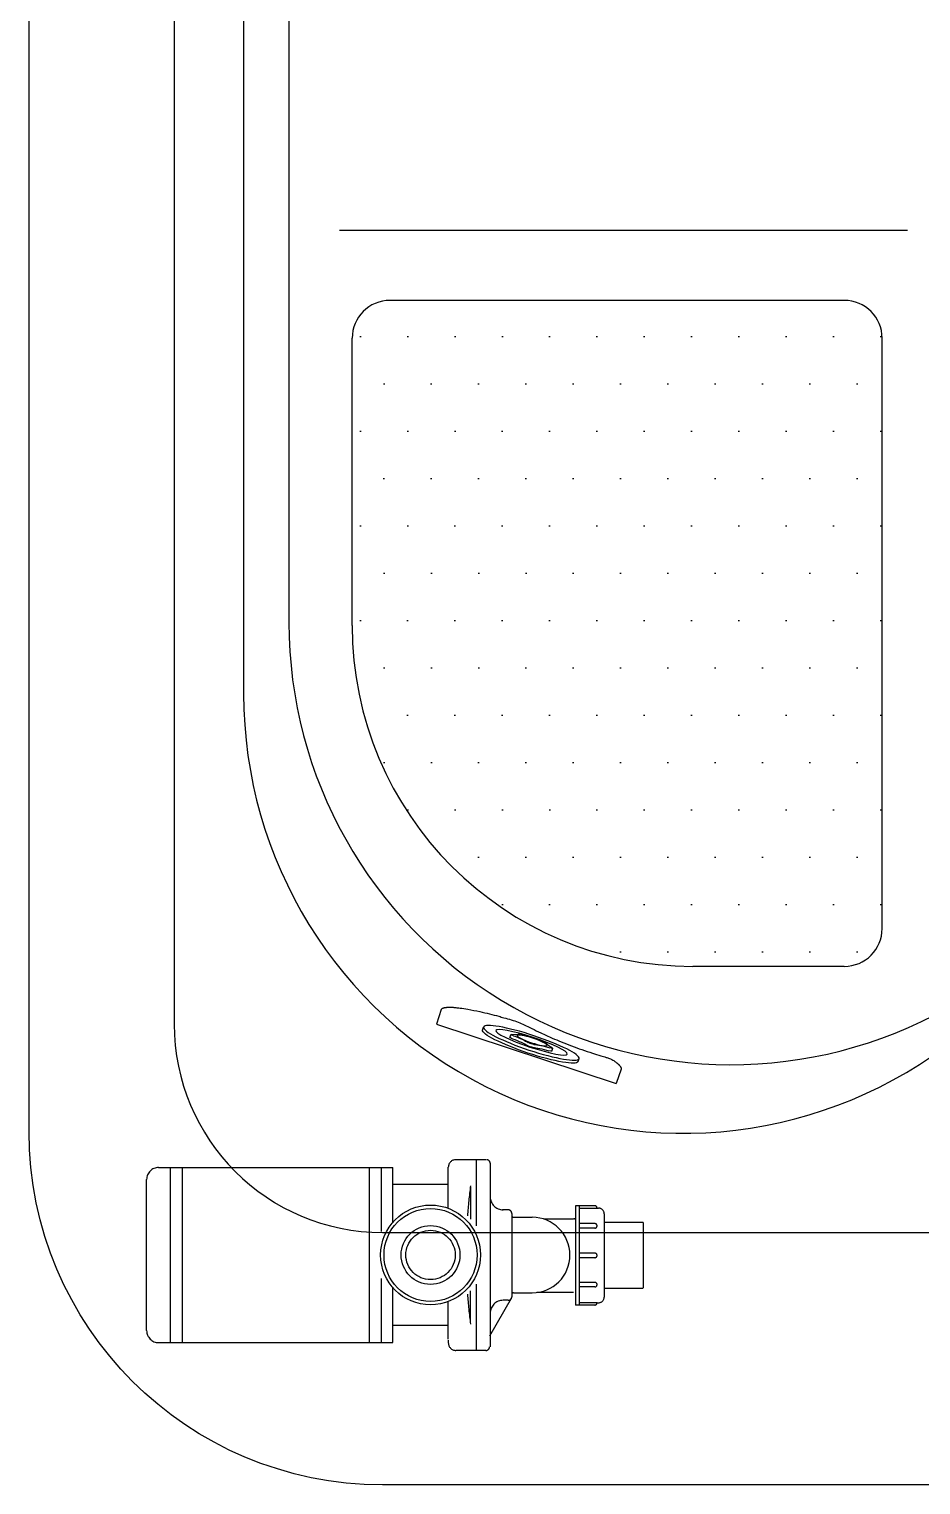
# Model space of a CAD drawing. Header units: millimetres. Extents: x -1155.44 to -1153.31, y 2253.38 to 2255.31.
# Drawn here: x -1155.435 to -1154.726, y 2253.382 to 2254.54 of the extents above; entities that cross this region are included whole.
import ezdxf

# ---------------------------------------------------------------- set-up
doc = ezdxf.new("R2010")
doc.units = ezdxf.units.MM
doc.header["$LTSCALE"] = 10
doc.linetypes.add('HIDDEN', pattern=[0.375, 0.25, -0.125])
for name, color, linetype in [('CONTOR05', 7, 'Continuous'), ('jacuzzi', 1, 'Continuous'), ('LCOTA02', 1, 'Continuous')]:
    doc.layers.add(name, color=color, linetype=linetype)

# ---------------------------------------------------------------- blocks, each defined once
blk = doc.blocks.new('A$C1E5B20B9')
at = {"layer": 'LCOTA02'}
for p, q in [((12.000000421062, 79.99999989069056), (17.000000421062, 79.99999989069056)), ((14.5565718559368, 57.48794447257129), (19.5565718559368, 57.48794447257129)), ((14.55657185593681, 22.51205530881006), (20.02288303118667, 22.51205530881006)), ((12.00000042106194, -1.093094397219829e-07), (17.00000042106194, -1.093094397219829e-07))]:
    blk.add_line(p, q, dxfattribs=at)
for centre, major_axis, ratio, start_param, end_param in [((12.00000042106197, 39.99999989069056), (2.26436696011461e-14, 40), 0.3000000000000004, 0, 3.141592653589793), ((8.1727610004843, 58.95607427712298), (1.356154440721999e-14, 19), 0.3000000000000002, 3.648269228728207, 4.519871670605245), ((14.55657185593677, 54.80805433060459), (2.148789360523377e-14, 2.679890141966695), 0.2999999999999979, 6.283185307179586, 7.661464324195041), ((13.1727610004843, 58.95607427712298), (1.356154440721999e-14, 19), 0.3000000000000002, 3.648269228728207, 4.519871670605245), ((19.55657185593677, 54.80805433060459), (2.148789360523377e-14, 2.679890141966695), 0.2999999999999979, 5.533224820882068, 7.661464324195041), ((23.98973984163953, 70.67157254120889), (1.356154440721999e-14, 19), 0.3000000000000002, 2.391632167292286, 3.263234609169324), ((24.77894546489203, 49.15188084181591), (-6.373527764264091e-16, 2.679890141966695), 0.2999999999999979, 4.276587759446193, 6.404827262759122), ((30.67500042106197, 39.99999989069056), (1.356154440721999e-14, 19), 0.3000000000000002, 1.134995105856405, 2.006597547733411), ((11.32896746365199, 39.99999989069011), (1.502331544433705e-14, 2.679890141966695), 0.2999999999999979, 0.5066765751384184, 2.634916078451359), ((8.172761000484329, 21.04392550425814), (5.753382475790292e-15, 19), 0.3000000000000002, 4.904906290164154, 5.77650873204114), ((16.32896746365199, 39.99999989069011), (1.502331544433705e-14, 2.679890141966695), 0.2999999999999979, 0.5066765751384184, 2.634916078451359), ((13.17276100048433, 21.04392550425814), (5.753382475790292e-15, 19), 0.3000000000000002, 4.904906290164154, 5.77650873204114), ((14.55657185593682, 25.19194545077676), (8.467686886808126e-15, 2.679890141966695), 0.3000000000000032, 1.763313636574356, 3.141592653589793), ((19.55657185593682, 25.19194545077676), (8.467686886808126e-15, 2.679890141966695), 0.3000000000000032, 1.763313636574356, 3.891553139887276), ((23.98973984163959, 9.328427240171777), (5.753382475790292e-15, 19), 0.3000000000000002, 6.161543351600057, 7.033145793477069), ((24.7789454648921, 30.84811893956498), (1.52054162376018e-14, 2.679890141966695), 0.3000000000000032, 3.019950698010269, 5.148190201323208)]:
    blk.add_ellipse(centre, major_axis=major_axis, ratio=ratio, start_param=start_param, end_param=end_param, dxfattribs=at)
for centre, major_axis, ratio in [((17.00000042106197, 39.99999989069056), (2.26436696011461e-14, 40), 0.3000000000000004), ((18.00000042106197, 39.99999989069056), (1.698275220085957e-14, 30), 0.2666666666666672), ((21.00000042106197, 39.99999989069056), (-9.994447272229953e-15, 12.5), 0.3)]:
    blk.add_ellipse(centre, major_axis=major_axis, ratio=ratio, dxfattribs=at)
blk = doc.blocks.new('A$C00053991')
at = {"layer": 'CONTOR05', "xscale": 0.5, "zscale": 0.5}
blk.add_blockref('A$C1E5B20B9', (-2.512992978154216e-07, 8.891433367352874e-08), dxfattribs=at)
blk = doc.blocks.new('A$C691B2982')
at = {"layer": 'CONTOR05', "xscale": 0.1, "yscale": 0.1, "zscale": 0.1}
blk.add_blockref('A$C00053991', (-4.307653966861835e-07, -1.835559260143782e-08), dxfattribs=at)
blk = doc.blocks.new('A$C159910E5')
at = {"layer": 'CONTOR05', "rotation": 270}
blk.add_blockref('A$C691B2982', (2.196003379140166e-10, 1.449852760660974), dxfattribs=at)
blk = doc.blocks.new('A$C3BF32979')
at = {"layer": 'CONTOR05', "rotation": 314.9999999999977}
blk.add_blockref('A$C159910E5', (-0.3957376411786697, 5.261116562411644), dxfattribs=at)
blk = doc.blocks.new('*E10')
at = {"layer": 'CONTOR05', "rotation": 135.000000000004}
blk.add_blockref('A$C3BF32979', (4.88763633608113, 4.000000246304438), dxfattribs=at)

msp = doc.modelspace()

# ---------------------------------------------------------------- hatches: boundary and pattern name
at = {"layer": 'jacuzzi'}
h = msp.add_hatch(dxfattribs=at)
h.set_pattern_fill('DOTS', color=256, scale=0.6022620169650935, style=0)
h.set_pattern_definition([(0, (-1160.178313475889, 2250.23056845122), (0.01882068803015917, 0.03764137606031832), [0, -0.03764137606031834])])
h.paths.add_polyline_path([(-1154.75692647605, 2254.29448621626, 0.4142135623730951), (-1154.787039576898, 2254.324599317109), (-1155.148396787078, 2254.324599317109, 0.4142135623730951), (-1155.178509887926, 2254.29448621626), (-1155.178509887926, 2254.065898933122, 0.4142135623730951), (-1154.907491980292, 2253.794881025488), (-1154.787039576898, 2253.794881025488, 0.4142135623730951), (-1154.75692647605, 2253.824994126336)])
h.paths.add_polyline_path([(-1154.591304421385, 2253.908363218934, 0.4142135623730951), (-1154.551153620254, 2253.868212417803), (-1154.189796410075, 2253.868212417803, 0.4142135623747537), (-1154.149645608944, 2253.908363218934), (-1154.149645608944, 2254.350022031375, 0.4142135623730951), (-1154.229947211206, 2254.430323633637), (-1154.511002819123, 2254.430323633637, 0.4142135623722657), (-1154.591304421385, 2254.350022031375)])

# ---------------------------------------------------------------- linework, layer by layer
for p, q in [((-1155.320041461913, 2255.031376986674), (-1155.320041461913, 2253.748808654911)), ((-1155.264834110357, 2254.750687663753), (-1155.264834110357, 2254.011620014116)), ((-1155.228799440064, 2254.554792315259), (-1155.228799440064, 2254.068307984799)), ((-1154.736851075485, 2254.380265872074), (-1155.188648638933, 2254.380265872074)), ((-1154.787039576898, 2254.324599317109), (-1155.148396787078, 2254.324599317109)), ((-1155.178509887926, 2254.065898933122), (-1155.178509887926, 2254.29448621626)), ((-1154.75692647605, 2253.824994126336), (-1154.75692647605, 2254.29448621626)), ((-1154.787039576898, 2253.794881025488), (-1154.907491980292, 2253.794881025488)), ((-1155.10758446386, 2253.760472741622), (-1155.111384473851, 2253.748982235221)), ((-1155.111384473851, 2253.748982235221), (-1154.968433333911, 2253.701707055083)), ((-1154.96463332392, 2253.713197561485), (-1154.968433333911, 2253.701707055083)), ((-1155.154419407247, 2253.583186600246), (-1153.586530623081, 2253.583186600246))]:
    msp.add_line(p, q, dxfattribs=at)
at = {"layer": 'jacuzzi', "linetype": 'HIDDEN'}
for p, q in [((-1155.332429249077, 2253.63484704222), (-1155.146095671126, 2253.63484704222)), ((-1155.322891395405, 2253.495594378602), (-1155.322891395405, 2253.63484704222)), ((-1155.313353541732, 2253.495594378602), (-1155.313353541732, 2253.63484704222)), ((-1155.164661683602, 2253.495594378602), (-1155.164661683602, 2253.63484704222)), ((-1155.155123829929, 2253.583965506733), (-1155.155123829929, 2253.63484704222)), ((-1155.146095671126, 2253.591357923878), (-1155.146095671126, 2253.63484704222)), ((-1155.146095671126, 2253.621303957818), (-1155.146095671126, 2253.63484704222)), ((-1155.102003248096, 2253.632926336696), (-1155.102003248096, 2253.635083580992)), ((-1155.102003248096, 2253.632926336696), (-1155.102003248096, 2253.635083580992)), ((-1155.079230668667, 2253.641092428805), (-1155.095994400282, 2253.641092428805)), ((-1155.079230668667, 2253.641092428805), (-1155.095994400282, 2253.641092428805)), ((-1155.072086380649, 2253.641090521235), (-1155.080615795973, 2253.641090521235)), ((-1155.079839142402, 2253.641092428805), (-1155.079839142402, 2253.588614540215)), ((-1155.068751747447, 2253.638228301327), (-1155.068751747447, 2253.492255086052)), ((-1155.34196710275, 2253.505132232275), (-1155.34196710275, 2253.625309188548)), ((-1155.102003248096, 2253.621303957818), (-1155.146095671126, 2253.621303957818)), ((-1155.084315138797, 2253.619311596399), (-1155.084315138797, 2253.593720404584)), ((-1155.054397861622, 2253.601228384585), (-1155.058803772132, 2253.601228384585)), ((-1155.051535641714, 2253.598366164677), (-1155.051535641714, 2253.532117222702)), ((-1155.000850042322, 2253.604402560302), (-1155.000850042322, 2253.525495986148)), ((-1154.997878552025, 2253.604402560302), (-1154.997878552025, 2253.525495986148)), ((-1154.997878552025, 2253.602602311331), (-1154.98247919398, 2253.602602311331)), ((-1154.977978571552, 2253.598148628464), (-1154.977978571552, 2253.531843797105)), ((-1154.977978571552, 2253.598101688905), (-1154.977978571552, 2253.531796857546)), ((-1155.050081634001, 2253.595291186424), (-1155.035299222253, 2253.595291186424)), ((-1155.002412567462, 2253.593837178711), (-1155.026065033064, 2253.593837178711)), ((-1155.001568077016, 2253.593924921948), (-1155.002075274262, 2253.593924921948)), ((-1154.946958565225, 2253.591168707434), (-1154.977978571552, 2253.591168707434)), ((-1154.946958565225, 2253.591121767875), (-1154.977978571552, 2253.591121767875)), ((-1154.946958565225, 2253.591168707434), (-1154.946958565225, 2253.542957702008)), ((-1154.946958565225, 2253.591121767875), (-1154.946958565225, 2253.539225208319)), ((-1155.155123829929, 2253.495594378602), (-1155.155123829929, 2253.54665429183)), ((-1155.146095671126, 2253.495594378602), (-1155.146095671126, 2253.539261874685)), ((-1155.079839142402, 2253.542007165919), (-1155.079839142402, 2253.489392866144)), ((-1154.946958565225, 2253.538729839016), (-1154.977978571552, 2253.538729839016)), ((-1154.946958565225, 2253.546643256137), (-1154.946958565225, 2253.542957702008)), ((-1154.946958565225, 2253.542957702008), (-1154.946958565225, 2253.539272147879)), ((-1155.146095671126, 2253.497629756576), (-1155.146095671126, 2253.533352313395)), ((-1155.146095671126, 2253.495594378602), (-1155.146095671126, 2253.533352313395)), ((-1155.146095671126, 2253.497629756576), (-1155.146095671126, 2253.533352313395)), ((-1155.084315138797, 2253.511308202164), (-1155.084315138797, 2253.536899393979)), ((-1155.05191910647, 2253.530686112748), (-1155.069224160742, 2253.500712879523)), ((-1155.054397861622, 2253.529255002794), (-1155.058331358838, 2253.529255002794)), ((-1155.050081634001, 2253.535192200955), (-1155.035299222253, 2253.535192200955)), ((-1155.002412567462, 2253.535426902988), (-1155.031550853409, 2253.535426902988)), ((-1154.983696439245, 2253.527296235119), (-1154.997878552025, 2253.527296235119)), ((-1154.983696439245, 2253.527343174678), (-1154.98247919398, 2253.527343174678)), ((-1154.983696439245, 2253.527296235119), (-1154.98247919398, 2253.527296235119)), ((-1155.146095671126, 2253.509345150833), (-1155.102003248096, 2253.509345150833)), ((-1155.332429249077, 2253.495594378602), (-1155.146095671126, 2253.495594378602)), ((-1155.102003248096, 2253.497557050683), (-1155.102003248096, 2253.495399806387)), ((-1155.102003248096, 2253.497557050683), (-1155.102003248096, 2253.495399806387)), ((-1155.072086380649, 2253.489392866144), (-1155.096145796998, 2253.489392866144))]:
    msp.add_line(p, q, dxfattribs=at)
at = {"layer": 'jacuzzi', "color": 3}
msp.add_lwpolyline([(-1155.154419407247, 2253.382432594591, -0.414213562373095), (-1155.435475015164, 2253.663488202508), (-1155.435475015164, 2255.031376986674, -0.414213562373095), (-1155.154419407247, 2255.312432594591), (-1153.586530623081, 2255.312432594591, -0.414213562373095), (-1153.305475015164, 2255.031376986674), (-1153.305475015164, 2253.663488202508, -0.414213562373095), (-1153.586530623081, 2253.382432594591)], format="xyb", close=True, dxfattribs=at)
at = {"layer": 'jacuzzi', "linetype": 'HIDDEN'}
for points in [[(-1155.102003248096, 2253.602390969037), (-1155.102003248096, 2253.626269468993), (-1155.102003248096, 2253.632926336696)], [(-1155.102003248096, 2253.621303957818), (-1155.102003248096, 2253.626269468993), (-1155.102003248096, 2253.632926336696)], [(-1154.985496688216, 2253.604402560302), (-1155.000850042322, 2253.604402560302)], [(-1154.985496688216, 2253.590252945046), (-1154.997878552025, 2253.590252945046)], [(-1154.985496688216, 2253.586652447104), (-1154.997878552025, 2253.586652447104)], [(-1154.985496688216, 2253.566749522196), (-1154.997878552025, 2253.566749522196)], [(-1154.985496688216, 2253.563149024254), (-1154.997878552025, 2253.563149024254)], [(-1154.985496688216, 2253.543514139589), (-1154.997878552025, 2253.543514139589)], [(-1154.985496688216, 2253.539913641647), (-1154.997878552025, 2253.539913641647)], [(-1155.102003248096, 2253.4982881778), (-1155.102003248096, 2253.528228829527)], [(-1154.985496688216, 2253.525495986148), (-1155.000850042322, 2253.525495986148)]]:
    msp.add_lwpolyline(points, dxfattribs=at)
for radius in [0.03968841756422351, 0.03700452575324754, 0.02340442384496791, 0.01962778954185504]:
    msp.add_circle((-1155.116151207474, 2253.565309899282), radius, dxfattribs=at)
at = {"layer": 'jacuzzi'}
for centre, radius, start, end in [((-1155.148396787078, 2254.29448621626), 0.03011310084825468, 90, 180), ((-1154.787039576898, 2254.29448621626), 0.03011310084825468, 0, 90), ((-1154.877162928232, 2254.068307984799), 0.3516365118316916, 180, 297.3961287966268), ((-1154.907491980292, 2254.065898933122), 0.271017907634292, 180, 270), ((-1154.915248643252, 2254.011620014116), 0.3495854671051267, 180, 306.5721841858618), ((-1154.787039576898, 2253.824994126336), 0.03011310084825468, 270, 0), ((-1155.154419407247, 2253.748808654911), 0.1656220546654007, 180, 270)]:
    msp.add_arc(centre, radius, start, end, dxfattribs=at)
at = {"layer": 'jacuzzi', "linetype": 'HIDDEN'}
for centre, radius, start, end in [((-1155.332429249077, 2253.625309188548), 0.009537853672474995, 90, 180), ((-1155.095994400282, 2253.635083580992), 0.006008847813659246, 90, 180), ((-1155.095994400282, 2253.635083580992), 0.006008847813659246, 90, 180), ((-1155.071613967355, 2253.638228301327), 0.002862219907358181, 0, 90), ((-1154.670073946354, 2253.564859669657), 0.4179412894375685, 172.3702998039655, 175.6636160374525), ((-1155.058331358838, 2253.611648773194), 0.01042038860938868, 180, 270), ((-1155.054397861622, 2253.598366164677), 0.002862219907358181, 0, 90), ((-1155.050081634001, 2253.596745194136), 0.001454007712937973, 180, 270), ((-1154.985496688216, 2253.602602311331), 0.001800248970870526, 0, 90), ((-1154.98247919398, 2253.598101688905), 0.00450062242717657, 0, 90), ((-1155.035299222253, 2253.56524169369), 0.03004949273405145, 270, 90), ((-1155.001568077016, 2253.594667795982), 0.0007428740337965728, 270, 345.1417497095359), ((-1154.985496688216, 2253.588452696075), 0.001800248970870526, 270, 90), ((-1154.985496688216, 2253.564949273225), 0.001800248970870526, 270, 90), ((-1154.985496688216, 2253.541713890618), 0.001800248970870781, 270, 90), ((-1154.670073946354, 2253.565760128906), 0.4179412894375685, 184.3363839625475, 187.6297001960345), ((-1155.058331358838, 2253.518834614185), 0.01042038860938868, 90, 180), ((-1155.054397861622, 2253.532117222702), 0.002862219907358181, 270, 0), ((-1155.050081634001, 2253.533738193243), 0.001454007712937973, 90, 180), ((-1154.985496688216, 2253.527296235119), 0.001800248970870526, 270, 0), ((-1154.98247919398, 2253.531796857546), 0.00450062242717657, 270, 0), ((-1155.332429249077, 2253.505132232275), 0.009537853672474995, 180, 270), ((-1155.095994400282, 2253.495399806387), 0.006008847813659246, 180, 270), ((-1155.095994400282, 2253.495399806387), 0.006008847813659246, 180, 270), ((-1155.072086380649, 2253.492255086052), 0.002862219907358181, 270, 0)]:
    msp.add_arc(centre, radius, start, end, dxfattribs=at)
at = {"layer": 'jacuzzi', "start_tangent": (0.3139841385058204, 0.949428228338908), "end_tangent": (-0.3139841385058326, -0.9494282283389041)}
msp.add_spline([(-1155.10758446386, 2253.760472741622), (-1155.10746216139, 2253.760747420115), (-1155.10726263836, 2253.761021556375), (-1155.106971666091, 2253.761270778535), (-1155.106630820169, 2253.761486760253), (-1155.106156949421, 2253.761711052082), (-1155.105683078673, 2253.761868895488), (-1155.10510946062, 2253.762018428784), (-1155.104386193189, 2253.762151341859), (-1155.103837497753, 2253.762226100392), (-1155.103205679562, 2253.762300858924), (-1155.101475589539, 2253.762366771733), (-1155.099058180901, 2253.762319085983), (-1155.09598872043, 2253.762096611991), (-1155.092712490331, 2253.761715207137), (-1155.086515056654, 2253.760757077372), (-1155.077024796744, 2253.758889201513), (-1155.069152205108, 2253.757057227928), (-1155.061818817283, 2253.755153433565), (-1155.057877377801, 2253.754025676917), (-1155.051949517612, 2253.752367128195), (-1155.046347697548, 2253.750412418175), (-1155.04166468942, 2253.748368861387), (-1155.035669251142, 2253.74544365382), (-1155.028367890444, 2253.741867969112), (-1155.019331523403, 2253.737822730703), (-1155.012283168478, 2253.734861052788), (-1155.003953131719, 2253.731694738404), (-1154.995810710832, 2253.728660882635), (-1154.987219768085, 2253.725868344683), (-1154.980802435646, 2253.723799808872), (-1154.976460159768, 2253.722486470578), (-1154.973858431749, 2253.721655394611), (-1154.971939106026, 2253.720760385978), (-1154.970467620129, 2253.719886688235), (-1154.968676232403, 2253.718629410725), (-1154.968213842542, 2253.718229080892), (-1154.967790840078, 2253.717897780161), (-1154.967165842216, 2253.717364650869), (-1154.966838097008, 2253.717079039515), (-1154.966457323746, 2253.716714417189), (-1154.966020538535, 2253.716273770337), (-1154.965613165991, 2253.71582473222), (-1154.965302386351, 2253.715426057918), (-1154.965100902476, 2253.715136502507), (-1154.964943182377, 2253.714881907991), (-1154.964831954185, 2253.714663686439), (-1154.964738941954, 2253.714463643253), (-1154.964710182901, 2253.714376598092), (-1154.964669573528, 2253.714259396319), (-1154.964647009608, 2253.714200803548), (-1154.96462166072, 2253.714110155176), (-1154.964593470028, 2253.713955768906), (-1154.964568661083, 2253.713801382635), (-1154.964567524361, 2253.71366728472), (-1154.96456783696, 2253.713550423792), (-1154.964574685707, 2253.71345125431), (-1154.964598642111, 2253.713340122813), (-1154.96461745485, 2253.713252931577), (-1154.96463332392, 2253.713197561485)], degree=3, dxfattribs=at)

# ---------------------------------------------------------------- block references
at = {"layer": 'jacuzzi', "xscale": -0.01000000000002425, "yscale": 0.01000000000021828, "zscale": 0.009999999999999487, "rotation": 251.7005019401493}
msp.add_blockref('*E10', (-1155.076622238924, 2253.738532769694), dxfattribs=at)

doc.saveas('drawing.dxf')
